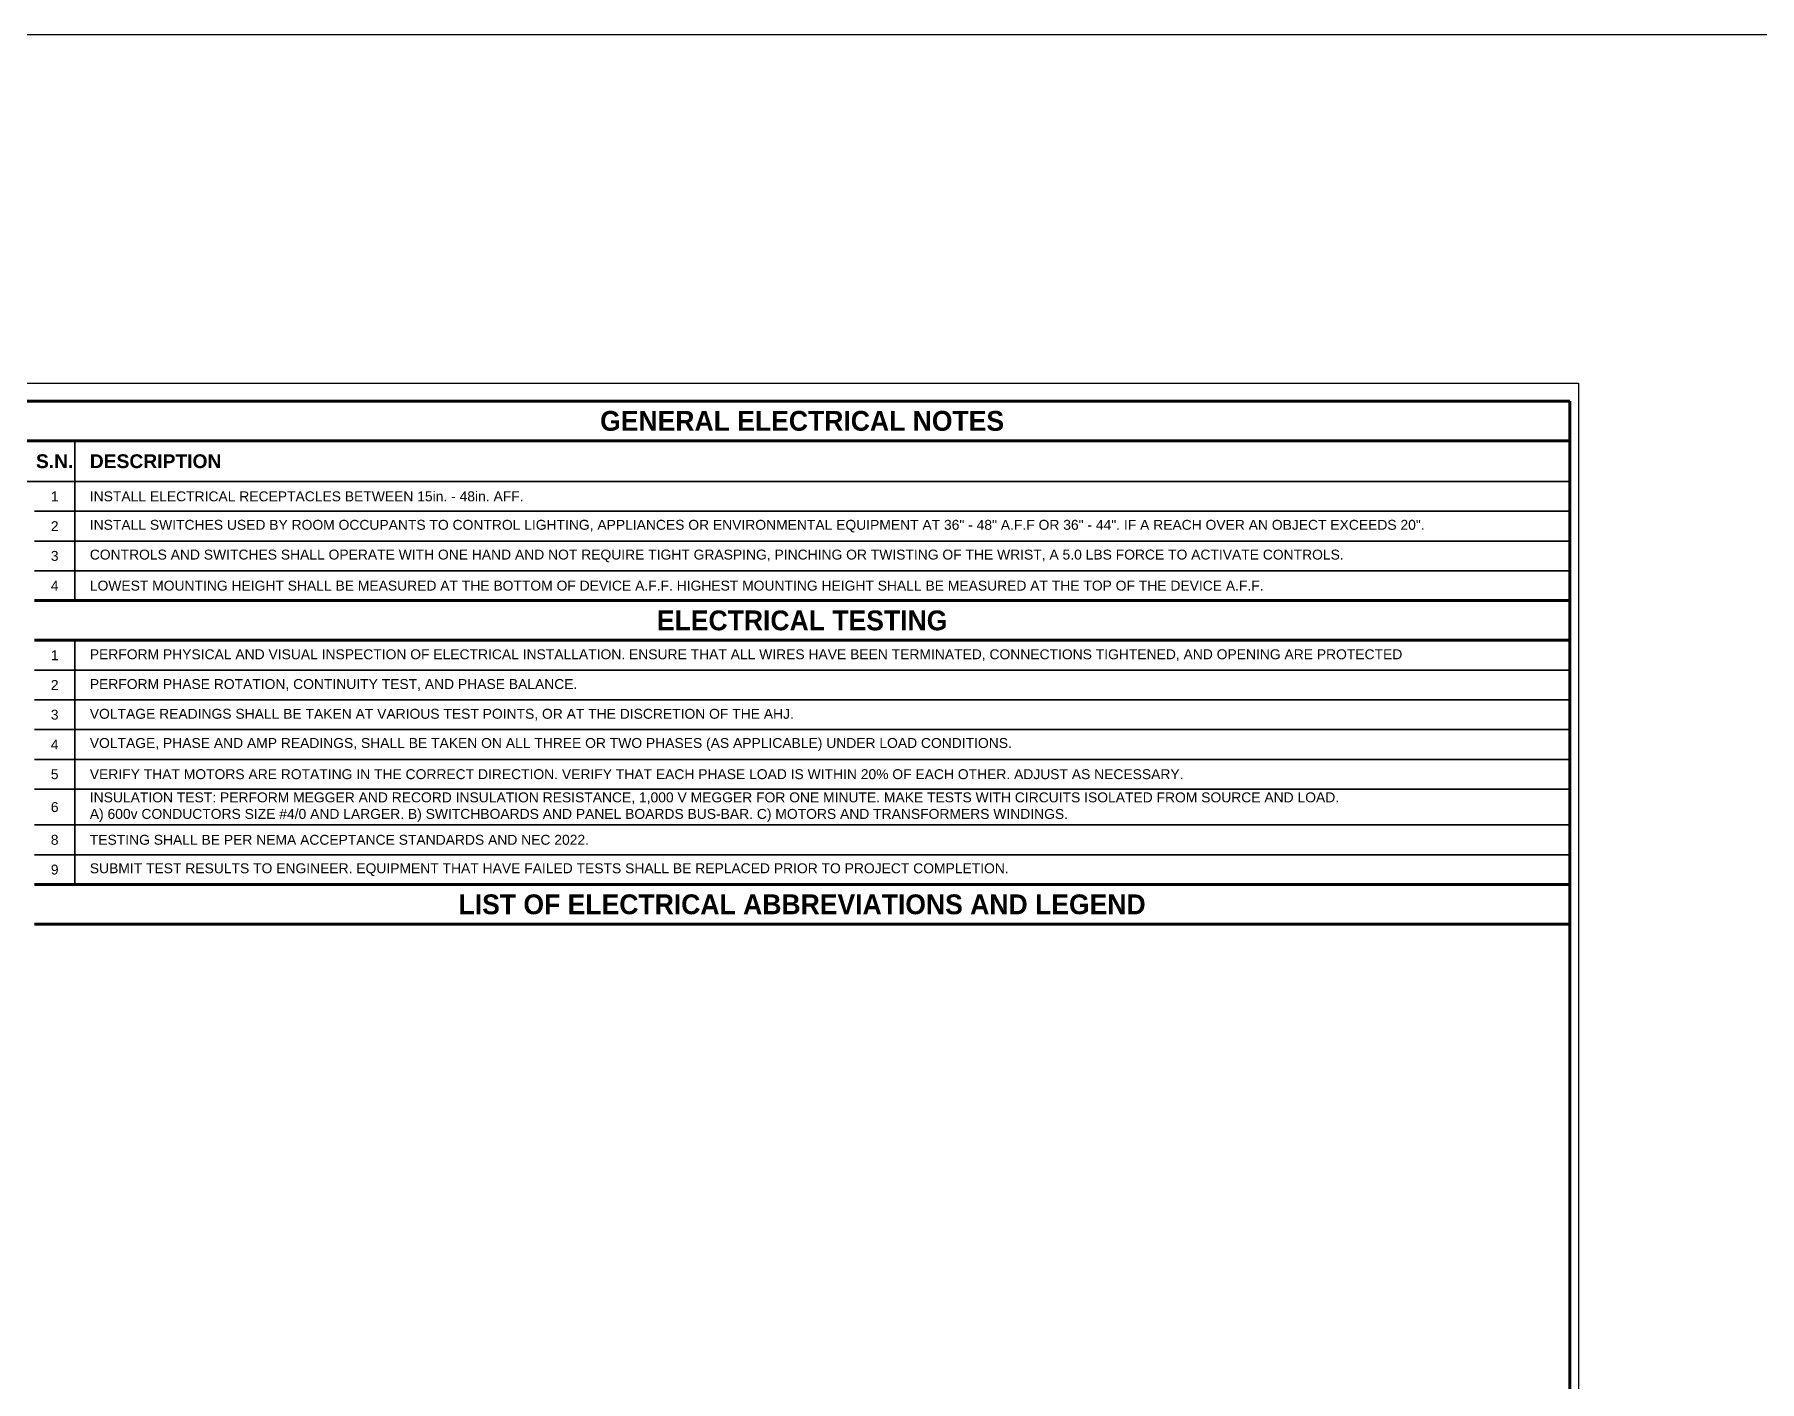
# Model space of a CAD drawing. Header units: inches. Extents: x 4293 to 10865, y -6935 to 441.
# Drawn here: x 5405 to 6564, y -4325 to -3420 of the extents above; entities that cross this region are included whole.
import ezdxf

# ---------------------------------------------------------------- set-up
doc = ezdxf.new("R2010")
doc.units = ezdxf.units.IN
doc.header["$MEASUREMENT"] = 0
doc.layers.get('Defpoints').update_dxf_attribs({"color": 104})
doc.layers.add('PDF_Text', color=7, linetype='Continuous', lineweight=35)
doc.styles.add('Arial', font='arial.ttf', dxfattribs={"height": 6})
doc.styles.add('BOO', font='GOTHIC.TTF', dxfattribs={"height": 6})

msp = doc.modelspace()

# ---------------------------------------------------------------- linework, layer by layer
msp.add_line((4292.9, -3420.1), (10864.6, -3420.1))
at = {"layer": 'Defpoints'}
msp.add_lwpolyline([(4486.8, -3654.3), (6442.6, -3654.3), (6442.6, -5094.1), (4486.8, -5094.1)], close=True, dxfattribs=at)
at = {"layer": 'PDF_Text', "color": 32, "lineweight": 100}
for p, q in [((4500.5, -3666.5), (6436.8, -3666.5)), ((6436.8, -3666.5), (6436.8, -5084.9)), ((4500.5, -3693.2), (6436.8, -3693.2)), ((5405.4, -3800.5), (6436.8, -3800.5)), ((5405.4, -3827.2), (6436.8, -3827.2)), ((5405.4, -3991.3), (6436.8, -3991.3)), ((5405.4, -4018), (6436.8, -4018))]:
    msp.add_line(p, q, dxfattribs=at)
at = {"layer": 'PDF_Text'}
for p, q in [((5432.6, -3693.2), (5432.6, -3800.5)), ((4500.5, -3720.5), (5405.4, -3720.5)), ((5405.4, -3720.5), (6436.8, -3720.5)), ((5405.4, -3740.5), (6436.8, -3740.5)), ((5405.4, -3760.5), (6436.8, -3760.5)), ((5405.4, -3780.5), (6436.8, -3780.5)), ((5432.6, -3827.2), (5432.6, -3991.3)), ((5405.4, -3847.2), (6436.8, -3847.2)), ((5405.4, -3867.2), (6436.8, -3867.2)), ((5405.4, -3887.2), (6436.8, -3887.2)), ((5405.4, -3907.2), (6436.8, -3907.2)), ((5405.4, -3927.2), (6436.8, -3927.2)), ((5405.4, -3951.3), (6436.8, -3951.3)), ((5405.4, -3971.3), (6436.8, -3971.3))]:
    msp.add_line(p, q, dxfattribs=at)

# ---------------------------------------------------------------- texts
for s, insert, char_height, width, attachment_point, style in [('{\\fCentury Gothic|b1|i0|c0|p34;GENERAL ELECTRICAL NOTES}', (5921.1, -3679.8), 13.333, 1031.387, 5, 'BOO'), ('{\\fArial|b1|i0|c0|p34;S.N.}', (5419, -3706.9), 9.259, 27.14, 5, 'Arial'), ('{\\fArial|b1|i0|c0|p34;DESCRIPTION}', (5442.6, -3706.9), 9.259, 994.247, 4, 'Arial'), ('1', (5419, -3730.5), 6.67, 27.14, 5, 'Arial'), ('INSTALL ELECTRICAL RECEPTACLES BETWEEN 15in. - 48in. AFF.', (5442.6, -3730.5), 6.667, 994.247, 4, 'Arial'), ('2', (5419, -3750.5), 6.67, 27.14, 5, 'Arial'), ('INSTALL SWITCHES USED BY ROOM OCCUPANTS TO CONTROL LIGHTING, APPLIANCES OR ENVIRONMENTAL EQUIPMENT AT 36" - 48" A.F.F OR 36" - 44". IF A REACH OVER AN OBJECT EXCEEDS 20".', (5442.6, -3750.5), 6.6667, 994.247, 4, 'Arial'), ('3', (5419, -3770.5), 6.67, 27.14, 5, 'Arial'), ('CONTROLS AND SWITCHES SHALL OPERATE WITH ONE HAND AND NOT REQUIRE TIGHT GRASPING, PINCHING OR TWISTING OF THE WRIST, A 5.0 LBS FORCE TO ACTIVATE CONTROLS.', (5442.6, -3770.5), 6.6667, 994.247, 4, 'Arial'), ('4', (5419, -3790.5), 6.67, 27.14, 5, 'Arial'), ('LOWEST MOUNTING HEIGHT SHALL BE MEASURED AT THE BOTTOM OF DEVICE A.F.F. HIGHEST MOUNTING HEIGHT SHALL BE MEASURED AT THE TOP OF THE DEVICE A.F.F.', (5442.6, -3790.5), 6.6667, 994.247, 4, 'Arial'), ('{\\fCentury Gothic|b1|i0|c0|p34;ELECTRICAL TESTING}', (5921.1, -3813.9), 13.333, 1031.387, 5, 'BOO'), ('1', (5419, -3837.2), 6.67, 27.14, 5, 'Arial'), ('PERFORM PHYSICAL AND VISUAL INSPECTION OF ELECTRICAL INSTALLATION. ENSURE THAT ALL WIRES HAVE BEEN TERMINATED, CONNECTIONS TIGHTENED, AND OPENING ARE PROTECTED', (5442.6, -3837.2), 6.6667, 994.247, 4, 'Arial'), ('2', (5419, -3857.2), 6.67, 27.14, 5, 'Arial'), ('PERFORM PHASE ROTATION, CONTINUITY TEST, AND PHASE BALANCE.', (5442.6, -3857.2), 6.667, 994.247, 4, 'Arial'), ('3', (5419, -3877.2), 6.67, 27.14, 5, 'Arial'), ('VOLTAGE READINGS SHALL BE TAKEN AT VARIOUS TEST POINTS, OR AT THE DISCRETION OF THE AHJ.', (5442.6, -3877.2), 6.667, 994.247, 4, 'Arial'), ('VOLTAGE, PHASE AND AMP READINGS, SHALL BE TAKEN ON ALL THREE OR TWO PHASES (AS APPLICABLE) UNDER LOAD CONDITIONS.', (5442.6, -3897.2), 6.6667, 994.247, 4, 'Arial'), ('4', (5419, -3897.2), 6.67, 27.14, 5, 'Arial'), ('5', (5419, -3917.2), 6.67, 27.14, 5, 'Arial'), ('VERIFY THAT MOTORS ARE ROTATING IN THE CORRECT DIRECTION. VERIFY THAT EACH PHASE LOAD IS WITHIN 20% OF EACH OTHER. ADJUST AS NECESSARY.', (5442.6, -3917.2), 6.6667, 994.247, 4, 'Arial'), ('6', (5419, -3939.3), 6.67, 27.14, 5, 'Arial'), ('\\A1;INSULATION TEST: PERFORM MEGGER AND RECORD INSULATION RESISTANCE, 1,000 V MEGGER FOR ONE MINUTE. MAKE TESTS WITH CIRCUITS ISOLATED FROM SOURCE AND LOAD.\\PA) 600v CONDUCTORS SIZE #4/0 AND LARGER. B) SWITCHBOARDS AND PANEL BOARDS BUS-BAR. C) MOTORS AND TRANSFORMERS WINDINGS.', (5442.6, -3939.3), 6.6667, 994.247, 4, 'Arial'), ('8', (5419, -3961.3), 6.67, 27.14, 5, 'Arial'), ('TESTING SHALL BE PER NEMA ACCEPTANCE STANDARDS AND NEC 2022.', (5442.6, -3961.3), 6.667, 994.247, 4, 'Arial'), ('9', (5419, -3981.3), 6.67, 27.14, 5, 'Arial'), ('SUBMIT TEST RESULTS TO ENGINEER. EQUIPMENT THAT HAVE FAILED TESTS SHALL BE REPLACED PRIOR TO PROJECT COMPLETION.', (5442.6, -3981.3), 6.6667, 994.247, 4, 'Arial'), ('{\\fCentury Gothic|b1|i0|c0|p34;LIST OF ELECTRICAL ABBREVIATIONS AND LEGEND}', (5921.1, -4004.7), 13.333, 1031.387, 5, 'BOO')]:
    msp.add_mtext(s, dxfattribs=dict(at, insert=insert, char_height=char_height, width=width, attachment_point=attachment_point, style=style))

doc.saveas('drawing.dxf')
